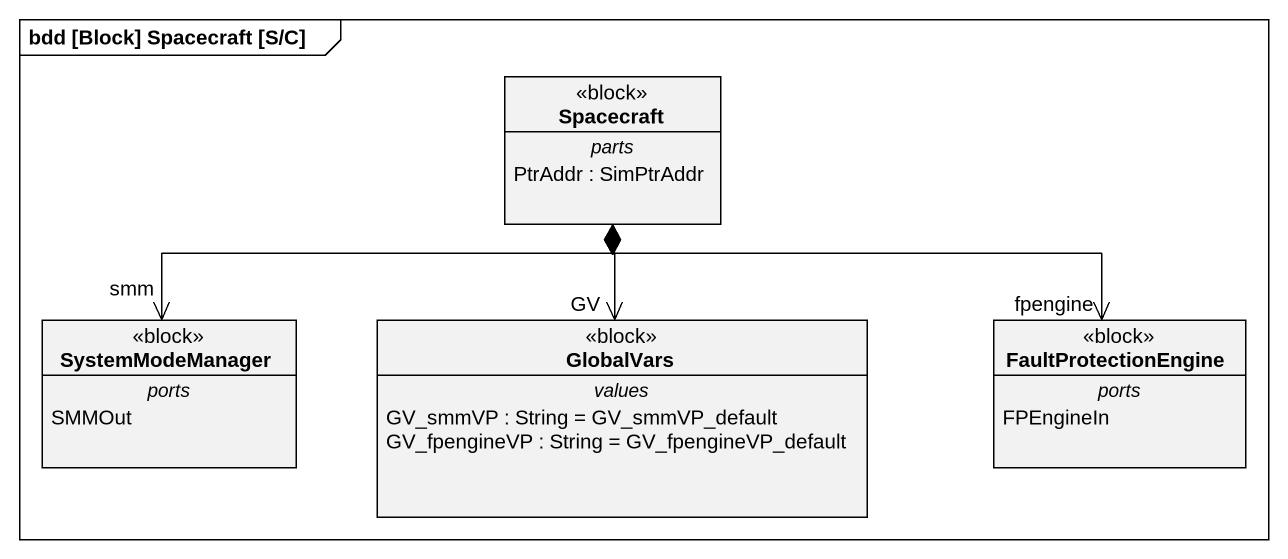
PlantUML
@startuml
mainframe bdd [Block] Spacecraft [S/C]
hide circle
hide empty members
class Spacecraft <<block>> {
  -- parts --
  PtrAddr : SimPtrAddr
}
class SystemModeManager <<block>> {
  -- ports --
  SMMOut
}
class GlobalVars <<block>> {
  -- values --
  GV_smmVP : String = GV_smmVP_default
  GV_fpengineVP : String = GV_fpengineVP_default
}
class FaultProtectionEngine <<block>> {
  -- ports --
  FPEngineIn
}
Spacecraft *-left-> "smm" SystemModeManager
Spacecraft *--> "GV" GlobalVars
Spacecraft *-right-> "fpengine" FaultProtectionEngine
@enduml
